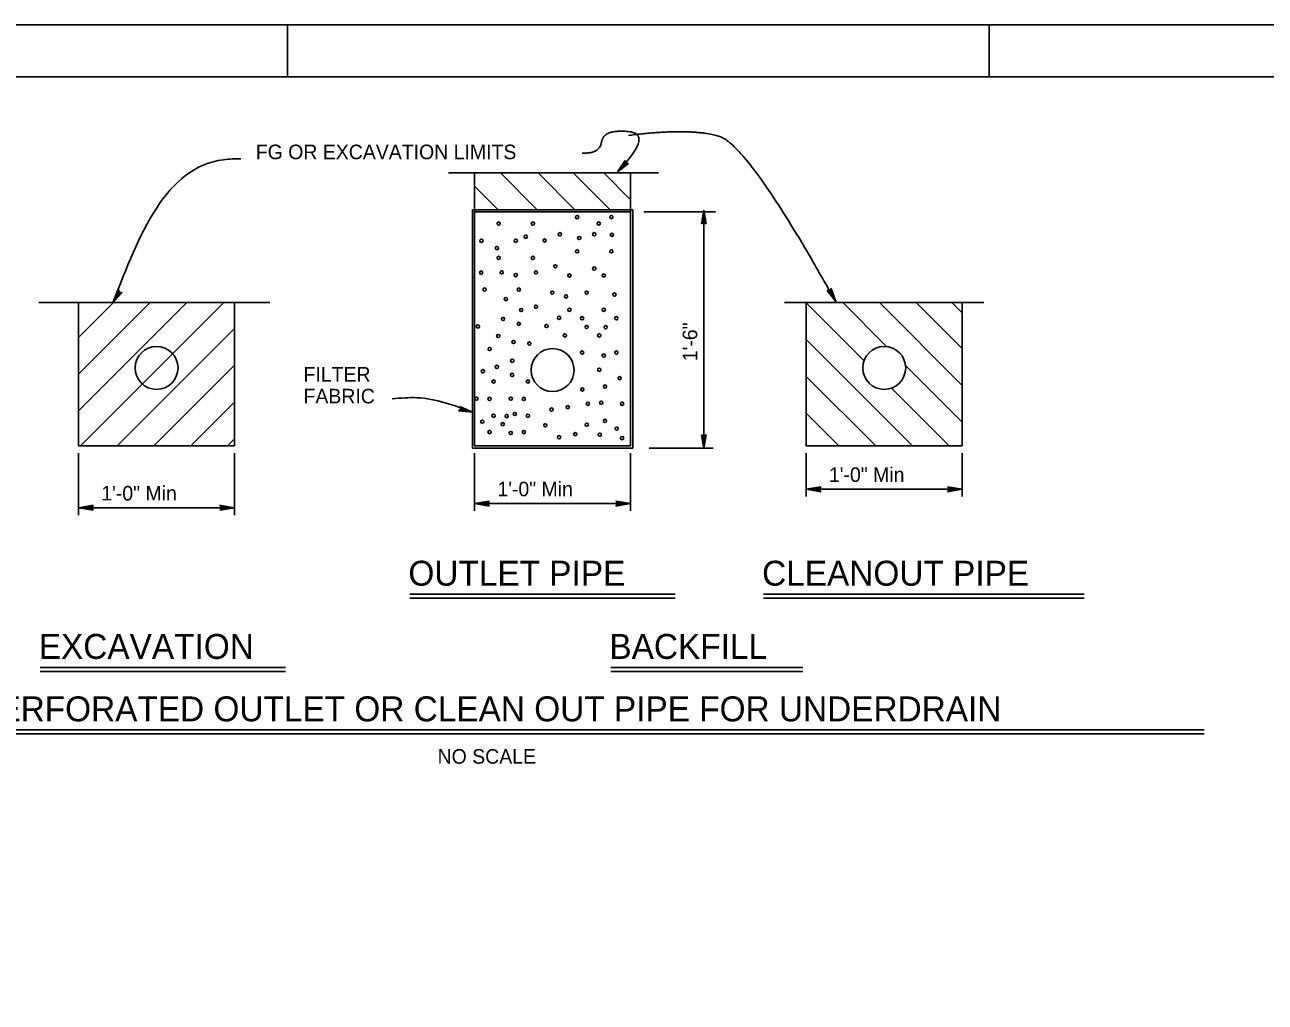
# Model space of a CAD drawing. Extents: x 0 to 68, y 0 to 44.
# Drawn here: x 23.45 to 47.31, y 25.2 to 44 of the extents above; entities that cross this region are included whole.
import ezdxf

# ---------------------------------------------------------------- set-up
doc = ezdxf.new("R2010")
doc.units = 0
for name, color, linetype in [('10 Sheet Format', 7, 'Continuous'), ('210 Border', 7, 'Continuous'), ('212 Leaders and Dim Lines', 7, 'Continuous'), ('214 Text and Titles', 7, 'Continuous'), ('217 Rebar', 7, 'Continuous'), ('222 Structural Steel', 7, 'Continuous'), ('257 Ground Line', 7, 'Continuous'), ('Default', 7, 'Continuous')]:
    doc.layers.add(name, color=color, linetype=linetype)

# ---------------------------------------------------------------- blocks, each defined once
blk = doc.blocks.new('TERMA')
at = {"layer": 'Default'}
for p, q in [((-7.84, 0.69), (-8.27, 1.38)), ((-8.27, 1.38), (0, 0)), ((0, 0), (-8.27, -1.38)), ((-8.06, 1.03), (0, 0)), ((0, 0), (-8.06, -1.04)), ((0, 0), (-7.84, 0.69)), ((-7.84, 0.69), (-7.42, 0)), ((-7.84, -0.69), (0, 0)), ((-7.42, 0), (-7.84, -0.69)), ((0, 0), (-7.63, 0.34)), ((-7.63, -0.35), (0, 0)), ((-7.42, 0), (0, 0)), ((-7.84, -0.69), (-8.27, -1.38))]:
    blk.add_line(p, q, dxfattribs=at)

msp = doc.modelspace()

# ---------------------------------------------------------------- linework, layer by layer
at = {"layer": '10 Sheet Format'}
msp.add_lwpolyline([(0, 0), (68, 0), (68, 44), (0, 44)], close=True, dxfattribs=at)
at = {"layer": '210 Border'}
for p, q in [((28.5, 44), (28.5, 43)), ((42, 44), (42, 43)), ((2, 43), (67, 43))]:
    msp.add_line(p, q, dxfattribs=at)
at = {"layer": '212 Leaders and Dim Lines'}
for p, q in [((34.846, 41.172), (34.997, 41.391)), ((34.846, 41.172), (35, 41.379)), ((35.003, 41.366), (34.846, 41.172)), ((35.006, 41.354), (34.846, 41.172)), ((35.009, 41.341), (34.846, 41.172)), ((34.846, 41.172), (35.022, 41.339)), ((34.846, 41.172), (35.035, 41.336)), ((35.047, 41.333), (34.846, 41.172)), ((35.06, 41.33), (34.846, 41.172)), ((35.003, 41.366), (34.997, 41.391)), ((35.009, 41.341), (35.003, 41.366)), ((35.035, 41.336), (35.009, 41.341)), ((35.035, 41.336), (35.06, 41.33)), ((32.059, 40.442), (35.142, 40.442)), ((32.059, 35.859), (32.059, 40.442)), ((35.142, 35.859), (35.142, 40.442)), ((35.357, 40.4), (36.734, 40.4)), ((36.465, 40.171), (36.508, 40.433)), ((36.476, 40.178), (36.508, 40.433)), ((36.508, 40.433), (36.487, 40.184)), ((36.508, 40.433), (36.497, 40.191)), ((36.508, 40.433), (36.508, 35.852)), ((36.508, 40.198), (36.508, 40.433)), ((36.508, 40.433), (36.552, 40.171)), ((36.53, 40.184), (36.508, 40.433)), ((36.519, 40.191), (36.508, 40.433)), ((36.508, 40.433), (36.541, 40.178)), ((36.487, 40.184), (36.465, 40.171)), ((36.487, 40.184), (36.508, 40.198)), ((36.508, 40.198), (36.53, 40.184)), ((36.53, 40.184), (36.552, 40.171)), ((25.142, 38.657), (25.248, 38.901)), ((25.259, 38.878), (25.248, 38.901)), ((38.947, 38.909), (38.934, 38.886)), ((39.049, 38.68), (38.94, 38.897)), ((38.947, 38.909), (38.959, 38.931)), ((39.049, 38.68), (38.947, 38.909)), ((38.953, 38.92), (39.049, 38.68)), ((38.959, 38.931), (39.049, 38.68)), ((25.142, 38.657), (25.254, 38.889)), ((25.259, 38.878), (25.142, 38.657)), ((25.265, 38.866), (25.142, 38.657)), ((25.27, 38.854), (25.142, 38.657)), ((25.142, 38.657), (25.296, 38.854)), ((25.142, 38.657), (25.283, 38.854)), ((25.322, 38.853), (25.142, 38.657)), ((25.309, 38.853), (25.142, 38.657)), ((25.27, 38.854), (25.259, 38.878)), ((25.296, 38.854), (25.27, 38.854)), ((25.296, 38.854), (25.322, 38.853)), ((38.908, 38.887), (38.883, 38.888)), ((39.049, 38.68), (38.883, 38.888)), ((39.049, 38.68), (38.895, 38.888)), ((38.908, 38.887), (39.049, 38.68)), ((38.934, 38.886), (38.908, 38.887)), ((38.921, 38.887), (39.049, 38.68)), ((38.934, 38.886), (39.049, 38.68)), ((31.812, 36.591), (31.793, 36.573)), ((32.059, 36.549), (31.793, 36.573)), ((32.059, 36.549), (31.803, 36.582)), ((31.831, 36.608), (31.812, 36.591)), ((31.812, 36.591), (32.059, 36.549)), ((31.823, 36.633), (31.816, 36.658)), ((31.816, 36.658), (32.059, 36.549)), ((31.819, 36.645), (32.059, 36.549)), ((31.821, 36.6), (32.059, 36.549)), ((32.059, 36.549), (31.823, 36.633)), ((31.823, 36.633), (31.831, 36.608)), ((32.059, 36.549), (31.827, 36.621)), ((31.831, 36.608), (32.059, 36.549)), ((36.486, 36.101), (36.465, 36.114)), ((36.508, 35.852), (36.465, 36.114)), ((36.508, 35.852), (36.476, 36.108)), ((36.486, 36.101), (36.508, 35.852)), ((36.508, 36.087), (36.486, 36.101)), ((36.497, 36.094), (36.508, 35.852)), ((36.552, 36.114), (36.508, 35.852)), ((36.541, 36.108), (36.508, 35.852)), ((36.508, 35.852), (36.53, 36.101)), ((36.53, 36.101), (36.508, 36.087)), ((36.508, 35.852), (36.519, 36.094)), ((36.508, 36.087), (36.508, 35.852)), ((36.53, 36.101), (36.552, 36.114)), ((32.059, 35.859), (35.142, 35.859)), ((35.457, 35.859), (36.692, 35.859)), ((24.481, 35.76), (24.481, 34.57)), ((27.481, 35.76), (27.481, 34.57)), ((32.1, 35.76), (32.1, 34.651)), ((35.1, 35.76), (35.1, 34.651)), ((38.48, 35.76), (38.48, 34.927)), ((41.48, 35.76), (41.48, 34.927)), ((38.48, 35.067), (41.48, 35.067)), ((24.481, 34.71), (27.481, 34.71)), ((32.1, 34.791), (35.1, 34.791))]:
    msp.add_line(p, q, dxfattribs=at)
for points in [[(34.168, 41.535), (34.507, 41.511), (34.58, 41.994), (35.547, 41.898), (34.846, 41.172)], [(35.063, 41.873), (36.224, 42.019), (37.361, 41.704), (39.03, 38.705)]]:
    msp.add_open_spline(points, degree=2, dxfattribs=at)
for points in [[(27.605, 41.425), (27.271, 41.406), (25.142, 38.657)], [(30.516, 36.807), (30.992, 36.827), (32.059, 36.549)]]:
    msp.add_spline(points, degree=3, dxfattribs=at)
at = {"layer": '214 Text and Titles'}
for p, q in [((30.851, 33.047), (35.958, 33.047)), ((30.851, 32.969), (35.958, 32.969)), ((37.656, 33.047), (43.825, 33.047)), ((37.656, 32.969), (43.825, 32.969)), ((23.74, 31.638), (28.464, 31.638)), ((23.74, 31.561), (28.464, 31.561)), ((34.718, 31.638), (38.416, 31.638)), ((34.718, 31.561), (38.416, 31.561)), ((21.549, 30.438), (46.138, 30.438)), ((21.549, 30.36), (46.138, 30.36))]:
    msp.add_line(p, q, dxfattribs=at)
at = {"layer": '217 Rebar'}
for p, q in [((32.1, 35.9), (32.1, 41.15)), ((32.596, 41.15), (33.304, 40.442)), ((33.322, 41.15), (34.03, 40.442)), ((33.998, 41.15), (34.706, 40.442)), ((34.585, 41.15), (35.1, 40.635)), ((35.1, 35.9), (35.1, 41.15)), ((32.1, 40.895), (32.553, 40.442)), ((32.1, 40.4), (35.1, 40.4)), ((24.481, 37.986), (25.152, 38.657)), ((24.481, 36.572), (26.566, 38.657)), ((24.481, 35.9), (24.481, 38.657)), ((24.481, 37.279), (25.859, 38.657)), ((26.29, 37.674), (27.273, 38.657)), ((27.481, 35.9), (27.481, 38.657)), ((38.474, 38.657), (39.591, 37.54)), ((38.48, 35.9), (38.48, 38.657)), ((39.181, 38.657), (40.027, 37.811)), ((39.888, 38.657), (41.48, 37.065)), ((40.595, 38.657), (41.48, 37.772)), ((41.28, 38.656), (41.48, 38.457)), ((41.48, 35.9), (41.48, 38.657)), ((25.224, 35.9), (27.481, 38.158)), ((38.48, 37.944), (40.523, 35.9)), ((24.516, 35.9), (26.29, 37.674)), ((25.931, 35.9), (27.481, 37.451)), ((38.48, 37.237), (39.816, 35.9)), ((40.39, 37.447), (41.48, 36.358)), ((40.119, 37.011), (41.209, 35.921)), ((26.638, 35.9), (27.481, 36.744)), ((38.48, 36.53), (39.109, 35.9)), ((27.345, 35.9), (27.481, 36.036)), ((24.481, 35.9), (27.481, 35.9)), ((32.1, 35.9), (35.1, 35.9)), ((38.48, 35.9), (41.48, 35.9))]:
    msp.add_line(p, q, dxfattribs=at)
msp.add_lwpolyline([(35.1, 37.4), (35.1, 38.657)], dxfattribs=at)
for centre in [(34.071, 40.302), (34.731, 40.302), (32.562, 40.176), (33.222, 40.176), (34.488, 40.178), (32.232, 39.846), (32.892, 39.846), (33.085, 39.924), (33.447, 39.851), (33.741, 39.972), (34.113, 39.9), (34.401, 39.972), (34.741, 39.96), (32.528, 39.706), (34.071, 39.642), (34.731, 39.642), (32.562, 39.516), (33.222, 39.516), (33.653, 39.355), (32.226, 39.234), (32.621, 39.238), (32.892, 39.186), (32.892, 39.186), (32.892, 39.186), (32.892, 39.186), (33.281, 39.238), (33.925, 39.178), (34.401, 39.312), (34.401, 39.312), (34.401, 39.312), (34.401, 39.312), (34.585, 39.178), (32.291, 38.908), (32.951, 38.908), (32.703, 38.725), (33.595, 38.848), (33.859, 38.775), (34.255, 38.848), (34.79, 38.811), (32.996, 38.515), (33.281, 38.578), (33.925, 38.518), (34.585, 38.518), (32.163, 38.198), (32.647, 38.342), (32.951, 38.248), (32.951, 38.248), (32.951, 38.248), (32.951, 38.248), (33.484, 38.206), (33.726, 38.364), (34.167, 38.355), (34.255, 38.188), (34.255, 38.188), (34.255, 38.188), (34.255, 38.188), (34.621, 38.182), (34.827, 38.355), (32.555, 38.015), (33.837, 38.025), (34.497, 38.025), (32.389, 37.764), (32.849, 37.898), (33.153, 37.868), (34.167, 37.695), (34.827, 37.695), (32.823, 37.538), (32.823, 37.538), (32.823, 37.538), (32.823, 37.538), (34.584, 37.638), (32.259, 37.336), (32.528, 37.419), (32.822, 37.265), (34.497, 37.365), (34.497, 37.365), (34.497, 37.365), (34.497, 37.365), (34.891, 37.203), (32.465, 37.139), (33.125, 37.139), (34.173, 36.985), (34.608, 37.041), (32.135, 36.809), (32.387, 36.804), (32.795, 36.809), (33.047, 36.804), (34.536, 36.731), (32.874, 36.513), (33.58, 36.598), (33.892, 36.645), (34.278, 36.711), (34.938, 36.711), (32.247, 36.366), (32.465, 36.479), (32.641, 36.318), (32.717, 36.474), (32.717, 36.474), (32.717, 36.474), (33.125, 36.479), (33.46, 36.296), (34.258, 36.308), (34.608, 36.381), (32.387, 36.166), (32.795, 36.149), (32.795, 36.149), (32.795, 36.149), (32.795, 36.149), (33.047, 36.166), (33.726, 36.066), (34.035, 36.126), (34.507, 36.116), (34.833, 36.232), (34.938, 36.051)]:
    msp.add_circle(centre, 0.0312, dxfattribs=at)
at = {"layer": '222 Structural Steel'}
for centre in [(25.981, 37.4), (33.6, 37.359), (39.98, 37.4)]:
    msp.add_circle(centre, 0.413, dxfattribs=at)
at = {"layer": '257 Ground Line'}
for p, q in [((31.596, 41.152), (35.636, 41.152)), ((23.719, 38.657), (28.163, 38.657)), ((38.06, 38.658), (41.898, 38.658))]:
    msp.add_line(p, q, dxfattribs=at)

# ---------------------------------------------------------------- block references
at = {"layer": '212 Leaders and Dim Lines', "xscale": 0.033863969643370066, "yscale": 0.03548367630197333, "rotation": 180}
for p in [(38.48, 35.067), (24.481, 34.71), (32.1, 34.791)]:
    msp.add_blockref('TERMA', p, dxfattribs=at)
at = {"layer": '212 Leaders and Dim Lines', "xscale": 0.033863969643370066, "yscale": 0.03548367630197333}
for p in [(41.48, 35.067), (27.481, 34.71), (35.1, 34.791)]:
    msp.add_blockref('TERMA', p, dxfattribs=at)

# ---------------------------------------------------------------- texts
at = {"layer": '214 Text and Titles'}
for s, height, p in [('FG OR EXCAVATION LIMITS', 0.28, (27.89, 41.415)), ('FILTER', 0.28, (28.808, 37.138)), ('FABRIC', 0.28, (28.808, 36.718)), ('1\'-0" Min', 0.28, (38.917, 35.207)), ('1\'-0" Min', 0.28, (24.918, 34.85)), ('1\'-0" Min', 0.28, (32.538, 34.931)), ('OUTLET PIPE', 0.48006, (30.826, 33.211)), ('CLEANOUT PIPE', 0.48006, (37.631, 33.211)), ('EXCAVATION', 0.4801, (23.715, 31.803)), ('BACKFILL', 0.4801, (34.693, 31.803)), ('UNPERFORATED OUTLET OR CLEAN OUT PIPE FOR UNDERDRAIN', 0.48006, (21.583, 30.602)), ('NO SCALE', 0.28, (31.388, 29.787))]:
    msp.add_text(s, height=height, dxfattribs=at).set_placement(p)
msp.add_text('1\'-6"', height=0.28, rotation=90, dxfattribs=at).set_placement((36.383, 37.529))

doc.saveas('drawing.dxf')
